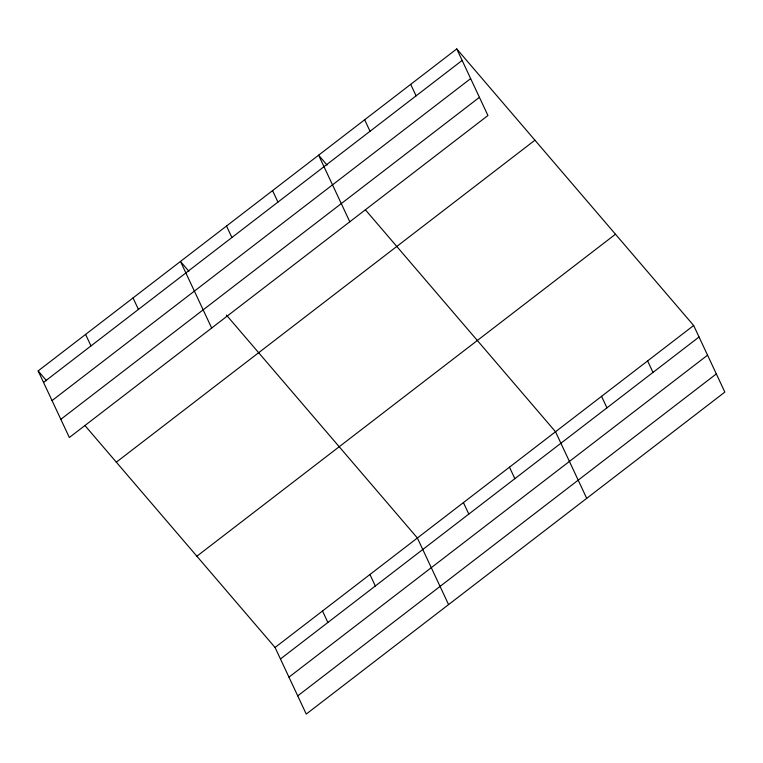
<?xml version="1.0" encoding="UTF-8"?>
<svg xmlns="http://www.w3.org/2000/svg" width="763" height="763" viewBox="0 0 763 763"><rect width="100%" height="100%" fill="white"/><g stroke="black" fill="none" stroke-linecap="round" stroke-linejoin="round"><path stroke-width="1.14" d="M456.751 48.927L487.939 115.518L69.347 437.504L38.15 370.913L456.751 48.927L693.653 325.496L724.85 392.087L306.249 714.073L275.061 647.482L84.903 425.487M43.539 382.406L462.13 60.43M52.056 400.585L470.647 78.608M60.83 419.316L479.422 97.34M116.329 462.178L534.93 140.201M196.883 556.208L615.474 234.231M275.061 647.482L693.653 325.496M280.441 658.974L699.042 336.998M288.958 677.153L707.559 355.176M297.732 695.885L716.333 373.908M327.041 165.027L318.61 155.185L349.807 221.775M365.363 209.768L555.521 431.753L586.709 498.344M188.9 271.275L180.469 261.432L211.666 328.033M226.458 315.119L417.38 538.001L448.577 604.592M38.15 370.913L46.581 380.756M647.606 360.918L652.994 372.411M601.568 396.331L606.947 407.833M410.704 84.35L416.083 95.842M364.657 119.762L370.045 131.265M509.474 467.166L514.863 478.668M463.427 502.588L468.816 514.081M272.563 190.597L277.951 202.1M226.516 226.02L231.904 237.512M369.941 574.491L375.329 585.994M322.501 610.982L327.89 622.484M133.029 297.923L138.418 309.425M85.59 334.413L90.978 345.916"/></g></svg>
